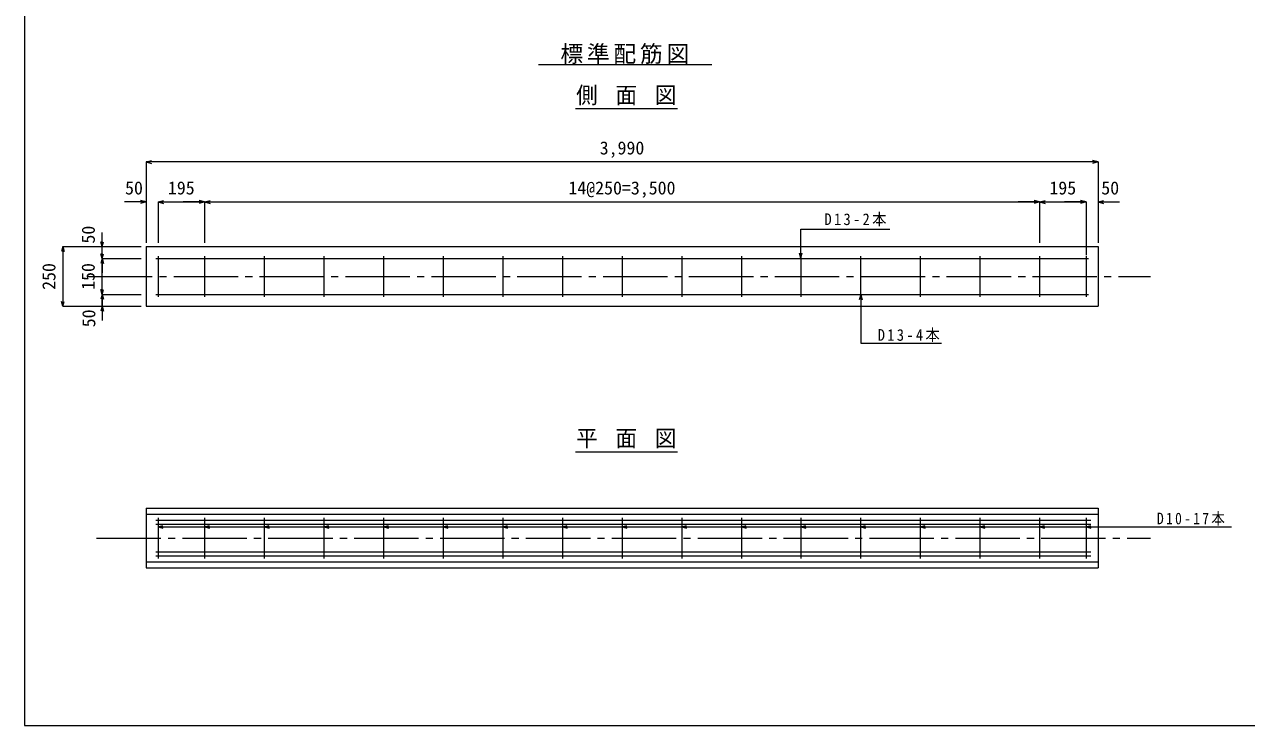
# Model space of a CAD drawing. Units: millimetres at full size, sheet at 1:30. Extents: x -4200 to 7965, y -2940 to 2940.
# Drawn here: x -4200 to 923, y -2940 to 0 of the extents above; entities that cross this region are included whole.
import ezdxf
from ezdxf.enums import TextEntityAlignment as Align

# ---------------------------------------------------------------- set-up
doc = ezdxf.new("R2010")
doc.units = ezdxf.units.MM
doc.header["$LTSCALE"] = 30
doc.linetypes.add('CHAIN2', pattern=[12, 9, -1, 1, -1])
for name, color, linetype, lineweight in [('0-1_ブロック', 7, 'Continuous', 9), ('2-1', 7, 'Continuous', 9), ('2-2', 4, 'Continuous', 18), ('2-3', 4, 'Continuous', 18), ('2-5', 7, 'Continuous', 9), ('2-6', 4, 'Continuous', 18)]:
    doc.layers.add(name, color=color, linetype=linetype, lineweight=lineweight)
doc.styles.add('ＭＳ ゴシック', font='')
doc.styles.get('ＭＳ ゴシック').set_extended_font_data('MS Gothic')

msp = doc.modelspace()

# ---------------------------------------------------------------- linework, layer by layer
at = {"layer": '0-1_ブロック', "color": 5}
msp.add_line((-4200, 2940), (-4200, -2940), dxfattribs=at)
msp.add_lwpolyline([(-4200, -2940), (4200, -2940), (4200, 2940)], dxfattribs=at)
at = {"layer": '2-1', "color": 3, "lineweight": 18}
for p, q in [((-3689.93, -931.78), (-3689.93, -1181.78)), ((-3689.93, -931.78), (300.07, -931.78)), ((300.07, -931.78), (300.07, -1181.78)), ((-3689.93, -1181.78), (300.07, -1181.78)), ((-3689.93, -2028.91), (-3689.93, -2278.91)), ((-3689.93, -2028.91), (300.07, -2028.91)), ((300.07, -2028.91), (300.07, -2278.91)), ((-3689.93, -2053.91), (300.07, -2053.91)), ((-3689.93, -2253.91), (300.07, -2253.91)), ((-3689.93, -2278.91), (300.07, -2278.91))]:
    msp.add_line(p, q, dxfattribs=at)
at = {"layer": '2-1', "linetype": 'CHAIN2'}
for p, q in [((-3934.4, -1056.78), (520.07, -1056.78)), ((-3897.89, -2153.91), (520.07, -2153.91))]:
    msp.add_line(p, q, dxfattribs=at)
at = {"layer": '2-2'}
for p, q in [((-3689.93, -576.79), (-3666.75, -570.58)), ((300.07, -576.79), (-3689.93, -576.79)), ((-3689.93, -576.79), (-3666.75, -583)), ((-3689.93, -576.79), (-3689.93, -744.51)), ((300.07, -576.79), (276.89, -570.58)), ((300.07, -576.79), (276.89, -583)), ((300.07, -576.79), (300.07, -744.51)), ((-3689.93, -744.51), (-3779.93, -744.51)), ((-3689.93, -744.51), (-3713.11, -738.3)), ((-3689.93, -744.51), (-3713.11, -750.72)), ((-3689.93, -744.51), (-3689.93, -916.27)), ((-3639.93, -744.51), (-3616.75, -738.3)), ((-3639.93, -744.51), (-3549.93, -744.51)), ((-3639.93, -744.51), (-3616.75, -750.72)), ((-3639.93, -744.51), (-3639.93, -916.27)), ((-3444.93, -744.51), (-3534.93, -744.51)), ((-3444.93, -744.51), (-3468.11, -738.3)), ((-3444.93, -744.51), (-3468.11, -750.72)), ((-3444.93, -744.51), (-3421.75, -738.3)), ((-3444.93, -744.51), (-3354.93, -744.51)), ((-3444.93, -744.51), (-3444.93, -916.27)), ((-3444.93, -744.51), (55.07, -744.51)), ((55.07, -744.51), (-34.93, -744.51)), ((55.07, -744.51), (31.89, -738.3)), ((55.07, -744.51), (31.89, -750.72)), ((55.07, -744.51), (78.25, -738.3)), ((55.07, -744.51), (145.07, -744.51)), ((55.07, -744.51), (78.25, -750.72)), ((55.07, -744.51), (55.07, -916.27)), ((55.07, -744.51), (250.07, -744.51)), ((250.07, -744.51), (160.07, -744.51)), ((250.07, -744.51), (226.89, -738.3)), ((250.07, -744.51), (226.89, -750.72)), ((250.07, -744.51), (250.07, -916.27)), ((300.07, -744.51), (323.25, -738.3)), ((300.07, -744.51), (390.07, -744.51)), ((300.07, -744.51), (323.25, -750.72)), ((300.07, -744.51), (300.07, -916.27))]:
    msp.add_line(p, q, dxfattribs=at)
msp.add_lwpolyline([(-3639.93, -744.51), (-3444.93, -744.51), (-3421.75, -750.72)], dxfattribs=at)
at = {"layer": '2-3', "color": 7, "lineweight": 9}
for p, q in [((-945.55, -858.6), (-572.07, -858.6)), ((-945.55, -981.78), (-945.55, -858.6)), ((-945.55, -981.78), (-951.76, -958.6)), ((-945.55, -981.78), (-939.34, -958.6)), ((-694.24, -1131.78), (-700.45, -1154.97)), ((-694.24, -1131.78), (-694.24, -1336.79)), ((-694.24, -1131.78), (-688.02, -1154.97)), ((-694.24, -1336.79), (-355.66, -1336.79))]:
    msp.add_line(p, q, dxfattribs=at)
at = {"layer": '2-3'}
msp.add_line((250.07, -825.82), (250.07, -967.49), dxfattribs=at)
at = {"layer": '2-3', "color": 2}
for p, q in [((-3639.93, -971.78), (-3639.93, -1141.78)), ((-3444.93, -971.78), (-3444.93, -1141.78)), ((-3194.93, -971.78), (-3194.93, -1141.78)), ((-2944.93, -971.78), (-2944.93, -1141.78)), ((-2694.93, -971.78), (-2694.93, -1141.78)), ((-2444.93, -971.78), (-2444.93, -1141.78)), ((-2194.93, -971.78), (-2194.93, -1141.78)), ((-1944.93, -971.78), (-1944.93, -1141.78)), ((-1694.93, -971.78), (-1694.93, -1141.78)), ((-1444.93, -971.78), (-1444.93, -1141.78)), ((-1194.93, -971.78), (-1194.93, -1141.78)), ((-944.93, -971.78), (-944.93, -1141.78)), ((-694.93, -971.78), (-694.93, -1141.78)), ((-444.93, -971.78), (-444.93, -1141.78)), ((-194.93, -971.78), (-194.93, -1141.78)), ((55.07, -971.78), (55.07, -1141.78)), ((250.07, -971.78), (250.07, -1141.78)), ((-3649.93, -981.78), (260.07, -981.78)), ((-3649.93, -1131.78), (260.07, -1131.78)), ((-3649.93, -2078.91), (270.07, -2078.91)), ((-3649.93, -2095.91), (270.07, -2095.91)), ((-3639.93, -2068.91), (-3639.93, -2238.91)), ((-3444.93, -2068.91), (-3444.93, -2238.91)), ((-3194.93, -2068.91), (-3194.93, -2238.91)), ((-2944.93, -2068.91), (-2944.93, -2238.91)), ((-2694.93, -2068.91), (-2694.93, -2238.91)), ((-2444.93, -2068.91), (-2444.93, -2238.91)), ((-2194.93, -2068.91), (-2194.93, -2238.91)), ((-1944.93, -2068.91), (-1944.93, -2238.91)), ((-1694.93, -2068.91), (-1694.93, -2238.91)), ((-1444.93, -2068.91), (-1444.93, -2238.91)), ((-1194.93, -2068.91), (-1194.93, -2238.91)), ((-944.93, -2068.91), (-944.93, -2238.91)), ((-694.93, -2068.91), (-694.93, -2238.91)), ((-444.93, -2068.91), (-444.93, -2238.91)), ((-194.93, -2068.91), (-194.93, -2238.91)), ((55.07, -2068.91), (55.07, -2238.91)), ((250.07, -2068.91), (250.07, -2238.91)), ((-3649.93, -2211.91), (270.07, -2211.91)), ((-3649.93, -2228.91), (270.07, -2228.91))]:
    msp.add_line(p, q, dxfattribs=at)
at = {"layer": '2-5'}
for p, q in [((-3639.93, -2106.4), (-3619.64, -2100.97)), ((-3639.93, -2106.4), (860.11, -2106.4)), ((-3639.93, -2106.4), (-3619.64, -2111.84)), ((-3444.93, -2106.4), (-3424.64, -2100.97)), ((-3444.93, -2106.4), (-3424.64, -2111.84)), ((-3194.93, -2106.4), (-3174.64, -2100.97)), ((-3194.93, -2106.4), (-3174.64, -2111.84)), ((-2944.93, -2106.4), (-2924.64, -2100.97)), ((-2944.93, -2106.4), (-2924.64, -2111.84)), ((-2694.93, -2106.4), (-2674.64, -2100.97)), ((-2694.93, -2106.4), (-2674.64, -2111.84)), ((-2444.93, -2106.4), (-2424.64, -2100.97)), ((-2444.93, -2106.4), (-2424.64, -2111.84)), ((-2194.93, -2106.4), (-2174.64, -2100.97)), ((-2194.93, -2106.4), (-2174.64, -2111.84)), ((-1944.93, -2106.4), (-1924.64, -2100.97)), ((-1944.93, -2106.4), (-1924.64, -2111.84)), ((-1694.93, -2106.4), (-1674.64, -2100.97)), ((-1694.93, -2106.4), (-1674.64, -2111.84)), ((-1444.93, -2106.4), (-1424.64, -2100.97)), ((-1444.93, -2106.4), (-1424.64, -2111.84)), ((-1194.93, -2106.4), (-1174.64, -2100.97)), ((-1194.93, -2106.4), (-1174.64, -2111.84)), ((-944.93, -2106.4), (-924.64, -2100.97)), ((-944.93, -2106.4), (-924.64, -2111.84)), ((-694.93, -2106.4), (-674.64, -2100.97)), ((-694.93, -2106.4), (-674.64, -2111.84)), ((-444.93, -2106.4), (-424.64, -2100.97)), ((-444.93, -2106.4), (-424.64, -2111.84)), ((-194.93, -2106.4), (-174.64, -2100.97)), ((-194.93, -2106.4), (-174.64, -2111.84)), ((55.07, -2106.4), (75.36, -2100.97)), ((55.07, -2106.4), (75.36, -2111.84)), ((250.07, -2106.4), (270.36, -2100.97)), ((250.07, -2106.4), (270.36, -2111.84))]:
    msp.add_line(p, q, dxfattribs=at)
at = {"layer": '2-6', "color": 3}
for p, q in [((-2044.8, -168.63), (-1318.14, -168.63)), ((-1890.08, -352.91), (-1462.43, -352.91)), ((-1890.08, -1791.92), (-1462.43, -1791.92))]:
    msp.add_line(p, q, dxfattribs=at)
at = {"layer": '2-6'}
for p, q in [((-3873.99, -931.78), (-3879.43, -911.5)), ((-3873.99, -931.78), (-3873.99, -871.78)), ((-3873.99, -931.78), (-3868.55, -911.5)), ((-3873.99, -981.78), (-3873.99, -921.78)), ((-4038.61, -931.78), (-4044.05, -952.07)), ((-4038.61, -931.78), (-4038.61, -1181.78)), ((-4038.61, -931.78), (-4033.18, -952.07)), ((-4038.61, -931.78), (-3873.99, -931.78)), ((-3873.99, -981.78), (-3879.43, -961.5)), ((-3873.99, -981.78), (-3873.99, -931.78)), ((-3873.99, -931.78), (-3711.2, -931.78)), ((-3873.99, -981.78), (-3868.55, -961.5)), ((-3873.99, -981.78), (-3879.43, -1002.07)), ((-3873.99, -981.78), (-3711.2, -981.78)), ((-3873.99, -981.78), (-3868.55, -1002.07)), ((-3873.99, -1131.78), (-3873.99, -981.78)), ((-3873.99, -981.78), (-3873.99, -1041.78)), ((-3873.99, -1131.78), (-3873.99, -1071.78)), ((-3873.99, -1131.78), (-3879.43, -1111.5)), ((-3873.99, -1131.78), (-3868.55, -1111.5)), ((-4038.61, -1181.78), (-4044.05, -1161.5)), ((-4038.61, -1181.78), (-4033.18, -1161.5)), ((-3873.99, -1131.78), (-3879.43, -1152.07)), ((-3873.99, -1181.78), (-3873.99, -1131.78)), ((-3873.99, -1131.78), (-3711.2, -1131.78)), ((-3873.99, -1131.78), (-3873.99, -1191.78)), ((-3873.99, -1131.78), (-3868.55, -1152.07)), ((-4038.61, -1181.78), (-3873.99, -1181.78)), ((-3873.99, -1181.78), (-3879.43, -1202.07)), ((-3873.99, -1181.78), (-3873.99, -1241.78)), ((-3873.99, -1181.78), (-3868.55, -1202.07)), ((-3873.99, -1181.78), (-3711.2, -1181.78))]:
    msp.add_line(p, q, dxfattribs=at)

# ---------------------------------------------------------------- texts
at = {"layer": '2-2', "style": 'ＭＳ ゴシック'}
for s, p in [('3,990', (-1788.68, -561.79)), ('50', (-3778.23, -729.51)), ('195', (-3598.68, -729.51)), ('14@250=3,500', (-1919.93, -729.51)), ('195', (96.32, -729.51)), ('50', (313.76, -729.51))]:
    msp.add_text(s, height=54.99, dxfattribs=at).set_placement(p, align=Align.BOTTOM_LEFT)
at = {"layer": '2-5', "char_height": 49.01, "attachment_point": 7, "style": 'ＭＳ ゴシック'}
for s, insert in [('\\T1.33;\\W0.9;D13-2本', (-846.38, -846.65)), ('\\T1.33;\\W0.9;D13-4本', (-622.98, -1331.82)), ('\\T1.34;\\W0.85;D10-17本', (547.18, -2101.46))]:
    msp.add_mtext(s, dxfattribs=dict(at, insert=insert))
at = {"layer": '2-6', "style": 'ＭＳ ゴシック'}
for s, p in [('50', (-3888.5, -918.84)), ('250', (-4053.61, -1113.03)), ('150', (-3888.99, -1113.03)), ('50', (-3886.37, -1269.89))]:
    msp.add_text(s, height=54.99, rotation=90, dxfattribs=at).set_placement(p, align=Align.BOTTOM_LEFT)
at = {"layer": '2-6', "color": 7, "char_height": 69.68, "attachment_point": 7, "style": 'ＭＳ ゴシック'}
for s, insert in [('\\T1.17;標準配筋図', (-1953.37, -166.15)), ('\\T1.22;\\W0.95;側\\~面\\~図', (-1887.52, -338.81)), ('\\T1.22;\\W0.95;平\\~面\\~図', (-1887.52, -1777.83))]:
    msp.add_mtext(s, dxfattribs=dict(at, insert=insert))

doc.saveas('drawing.dxf')
